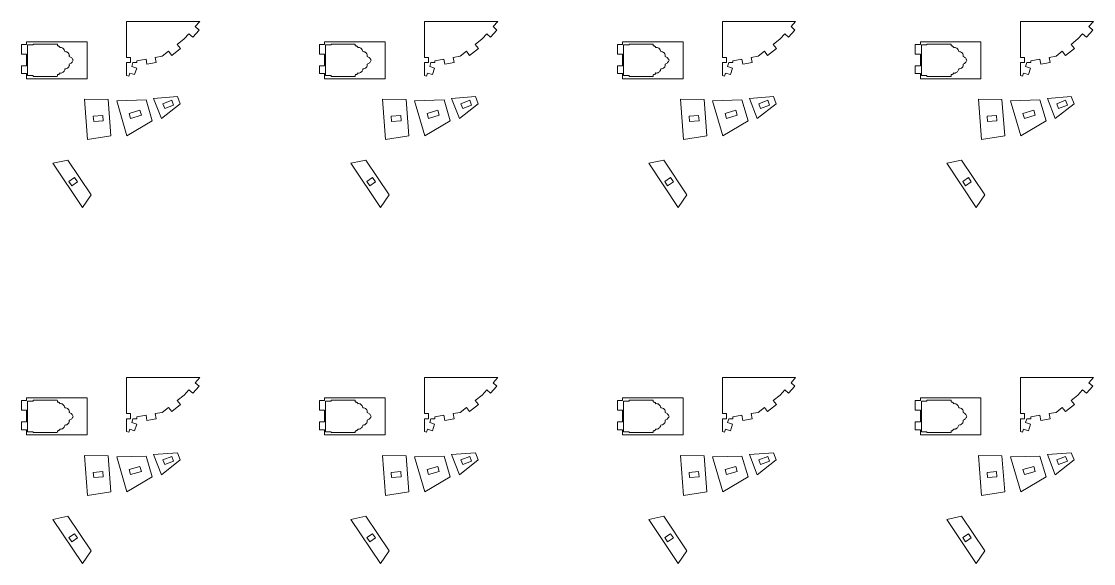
# Model space of a CAD drawing. Header units: millimetres. Extents: x -566 to 8079, y -1523 to 3979.
# Drawn here: x 3785 to 4405, y 3167 to 3480 of the extents above; entities that cross this region are included whole.
import ezdxf
from ezdxf.lldxf.tags import DXFTag

# ---------------------------------------------------------------- set-up
doc = ezdxf.new("R2010")
doc.units = ezdxf.units.MM
tags = doc.linetypes.add('CENTER', pattern=[10.16, 6.35, -1.27, 1.27, -1.27]).pattern_tags.tags
tags[10:11] = [DXFTag(74, 4), DXFTag(75, 0), DXFTag(340, '0'), DXFTag(46, 1.0), DXFTag(50, 0.0), DXFTag(44, 0.0), DXFTag(45, 0.0)]
tags[8:9] = [DXFTag(74, 4), DXFTag(75, 0), DXFTag(340, '0'), DXFTag(46, 1.0), DXFTag(50, 0.0), DXFTag(44, 0.0), DXFTag(45, 0.0)]
tags[6:7] = [DXFTag(74, 4), DXFTag(75, 0), DXFTag(340, '0'), DXFTag(46, 1.0), DXFTag(50, 0.0), DXFTag(44, 0.0), DXFTag(45, 0.0)]
tags[4:5] = [DXFTag(74, 4), DXFTag(75, 0), DXFTag(340, '0'), DXFTag(46, 1.0), DXFTag(50, 0.0), DXFTag(44, 0.0), DXFTag(45, 0.0)]

# ---------------------------------------------------------------- blocks, each defined once
blk = doc.blocks.new('DWG6')
at = {"color": 7, "linetype": 'Continuous', "lineweight": 15}
for p, q in [((1120.44, 410.52), (1120.44, 431.25)), ((1120.44, 431.25), (1162.78, 431.25)), ((1162.78, 431.25), (1160.12, 428.26)), ((1160.12, 428.26), (1162.36, 426.26)), ((1292.75, 410.52), (1292.75, 431.25)), ((1292.75, 431.25), (1335.09, 431.25)), ((1335.09, 431.25), (1332.42, 428.26)), ((1332.42, 428.26), (1334.66, 426.26)), ((1465.06, 410.52), (1465.06, 431.25)), ((1465.06, 431.25), (1507.39, 431.25)), ((1507.39, 431.25), (1504.73, 428.26)), ((1504.73, 428.26), (1506.97, 426.26)), ((1637.36, 410.52), (1637.36, 431.25)), ((1637.36, 431.25), (1679.7, 431.25)), ((1679.7, 431.25), (1677.03, 428.26)), ((1677.03, 428.26), (1679.27, 426.26)), ((1156.46, 424.15), (1153.77, 421.13)), ((1158.7, 422.16), (1156.46, 424.15)), ((1162.36, 426.26), (1158.7, 422.16)), ((1328.77, 424.15), (1326.07, 421.13)), ((1331.01, 422.16), (1328.77, 424.15)), ((1334.66, 426.26), (1331.01, 422.16)), ((1501.07, 424.15), (1498.38, 421.13)), ((1503.31, 422.16), (1501.07, 424.15)), ((1506.97, 426.26), (1503.31, 422.16)), ((1673.38, 424.15), (1670.69, 421.13)), ((1675.62, 422.16), (1673.38, 424.15)), ((1679.27, 426.26), (1675.62, 422.16)), ((1059.68, 412.37), (1059.68, 417.95)), ((1059.68, 417.95), (1062.68, 417.95)), ((1097.68, 419.58), (1062.68, 419.58)), ((1062.68, 419.58), (1062.68, 417.95)), ((1066.42, 417.7), (1063.27, 417.7)), ((1063.27, 417.7), (1063.27, 399.97)), ((1080.41, 418.17), (1066.42, 418.17)), ((1066.42, 418.17), (1066.42, 417.7)), ((1097.68, 398.17), (1097.68, 419.58)), ((1151.66, 415.67), (1146.56, 411.67)), ((1153.77, 421.13), (1149.81, 418.03)), ((1149.81, 418.03), (1151.66, 415.67)), ((1231.99, 412.37), (1231.99, 417.95)), ((1231.99, 417.95), (1234.99, 417.95)), ((1269.99, 419.58), (1234.99, 419.58)), ((1234.99, 419.58), (1234.99, 417.95)), ((1238.73, 417.7), (1235.58, 417.7)), ((1235.58, 417.7), (1235.58, 399.97)), ((1252.72, 418.17), (1238.73, 418.17)), ((1238.73, 418.17), (1238.73, 417.7)), ((1269.99, 398.17), (1269.99, 419.58)), ((1323.97, 415.67), (1318.87, 411.67)), ((1326.07, 421.13), (1322.12, 418.03)), ((1322.12, 418.03), (1323.97, 415.67)), ((1404.29, 412.37), (1404.29, 417.95)), ((1404.29, 417.95), (1407.29, 417.95)), ((1442.3, 419.58), (1407.29, 419.58)), ((1407.29, 419.58), (1407.29, 417.95)), ((1411.04, 417.7), (1407.88, 417.7)), ((1407.88, 417.7), (1407.88, 399.97)), ((1425.03, 418.17), (1411.04, 418.17)), ((1411.04, 418.17), (1411.04, 417.7)), ((1442.3, 398.17), (1442.3, 419.58)), ((1496.27, 415.67), (1491.18, 411.67)), ((1498.38, 421.13), (1494.42, 418.03)), ((1494.42, 418.03), (1496.27, 415.67)), ((1576.6, 412.37), (1576.6, 417.95)), ((1576.6, 417.95), (1579.6, 417.95)), ((1614.6, 419.58), (1579.6, 419.58)), ((1579.6, 419.58), (1579.6, 417.95)), ((1583.34, 417.7), (1580.19, 417.7)), ((1580.19, 417.7), (1580.19, 399.97)), ((1597.33, 418.17), (1583.34, 418.17)), ((1583.34, 418.17), (1583.34, 417.7)), ((1614.6, 398.17), (1614.6, 419.58)), ((1668.58, 415.67), (1663.48, 411.67)), ((1670.69, 421.13), (1666.73, 418.03)), ((1666.73, 418.03), (1668.58, 415.67)), ((1059.68, 412.37), (1062.68, 412.37)), ((1062.68, 412.37), (1062.68, 405.61)), ((1122.77, 410.52), (1120.44, 410.52)), ((1122.77, 407.52), (1122.77, 410.52)), ((1131.71, 409.46), (1126.43, 408.51)), ((1132.24, 406.51), (1131.71, 409.46)), ((1141.06, 411.17), (1137.1, 410.44)), ((1137.1, 410.44), (1137.63, 407.49)), ((1144.71, 414.03), (1141.06, 411.17)), ((1146.56, 411.67), (1144.71, 414.03)), ((1231.99, 412.37), (1234.99, 412.37)), ((1234.99, 412.37), (1234.99, 405.61)), ((1295.08, 410.52), (1292.75, 410.52)), ((1295.08, 407.52), (1295.08, 410.52)), ((1304.01, 409.46), (1298.74, 408.51)), ((1304.55, 406.51), (1304.01, 409.46)), ((1313.36, 411.17), (1309.4, 410.44)), ((1309.4, 410.44), (1309.94, 407.49)), ((1317.02, 414.03), (1313.36, 411.17)), ((1318.87, 411.67), (1317.02, 414.03)), ((1404.29, 412.37), (1407.29, 412.37)), ((1407.29, 412.37), (1407.29, 405.61)), ((1467.38, 410.52), (1465.06, 410.52)), ((1467.38, 407.52), (1467.38, 410.52)), ((1476.32, 409.46), (1471.05, 408.51)), ((1476.86, 406.51), (1476.32, 409.46)), ((1485.67, 411.17), (1481.71, 410.44)), ((1481.71, 410.44), (1482.25, 407.49)), ((1489.33, 414.03), (1485.67, 411.17)), ((1491.18, 411.67), (1489.33, 414.03)), ((1576.6, 412.37), (1579.6, 412.37)), ((1579.6, 412.37), (1579.6, 405.61)), ((1639.69, 410.52), (1637.36, 410.52)), ((1639.69, 407.52), (1639.69, 410.52)), ((1648.62, 409.46), (1643.35, 408.51)), ((1649.16, 406.51), (1648.62, 409.46)), ((1657.98, 411.17), (1654.02, 410.44)), ((1654.02, 410.44), (1654.55, 407.49)), ((1661.63, 414.03), (1657.98, 411.17)), ((1663.48, 411.67), (1661.63, 414.03)), ((1059.68, 401.1), (1059.68, 405.61)), ((1059.68, 405.61), (1062.68, 405.61)), ((1120.44, 400.09), (1120.44, 407.52)), ((1120.44, 407.52), (1122.77, 407.52)), ((1124.17, 407.52), (1123.46, 405.27)), ((1126.32, 404.37), (1123.46, 405.27)), ((1126.43, 407.52), (1124.17, 407.52)), ((1126.32, 404.37), (1125.13, 400.58)), ((1126.43, 408.51), (1126.43, 407.52)), ((1137.63, 407.49), (1132.24, 406.51)), ((1231.99, 401.1), (1231.99, 405.61)), ((1231.99, 405.61), (1234.99, 405.61)), ((1292.75, 400.09), (1292.75, 407.52)), ((1292.75, 407.52), (1295.08, 407.52)), ((1296.47, 407.52), (1295.77, 405.27)), ((1298.63, 404.37), (1295.77, 405.27)), ((1298.74, 407.52), (1296.47, 407.52)), ((1298.63, 404.37), (1297.44, 400.58)), ((1298.74, 408.51), (1298.74, 407.52)), ((1309.94, 407.49), (1304.55, 406.51)), ((1404.29, 401.1), (1404.29, 405.61)), ((1404.29, 405.61), (1407.29, 405.61)), ((1465.06, 400.09), (1465.06, 407.52)), ((1465.06, 407.52), (1467.38, 407.52)), ((1468.78, 407.52), (1468.07, 405.27)), ((1470.94, 404.37), (1468.07, 405.27)), ((1471.05, 407.52), (1468.78, 407.52)), ((1470.94, 404.37), (1469.75, 400.58)), ((1471.05, 408.51), (1471.05, 407.52)), ((1482.25, 407.49), (1476.86, 406.51)), ((1576.6, 401.1), (1576.6, 405.61)), ((1576.6, 405.61), (1579.6, 405.61)), ((1637.36, 400.09), (1637.36, 407.52)), ((1637.36, 407.52), (1639.69, 407.52)), ((1641.09, 407.52), (1640.38, 405.27)), ((1643.24, 404.37), (1640.38, 405.27)), ((1643.35, 407.52), (1641.09, 407.52)), ((1643.24, 404.37), (1642.05, 400.58)), ((1643.35, 408.51), (1643.35, 407.52)), ((1654.55, 407.49), (1649.16, 406.51)), ((1059.68, 401.1), (1062.68, 401.1)), ((1062.68, 401.1), (1062.68, 398.17)), ((1062.68, 398.17), (1097.68, 398.17)), ((1063.27, 399.97), (1066.42, 399.97)), ((1066.42, 399.97), (1066.42, 399.51)), ((1066.42, 399.51), (1080.41, 399.51)), ((1121.71, 399.69), (1120.44, 400.09)), ((1122.27, 401.47), (1121.71, 399.69)), ((1125.13, 400.58), (1122.27, 401.47)), ((1231.99, 401.1), (1234.99, 401.1)), ((1234.99, 401.1), (1234.99, 398.17)), ((1234.99, 398.17), (1269.99, 398.17)), ((1235.58, 399.97), (1238.73, 399.97)), ((1238.73, 399.97), (1238.73, 399.51)), ((1238.73, 399.51), (1252.72, 399.51)), ((1294.02, 399.69), (1292.75, 400.09)), ((1294.58, 401.47), (1294.02, 399.69)), ((1297.44, 400.58), (1294.58, 401.47)), ((1404.29, 401.1), (1407.29, 401.1)), ((1407.29, 401.1), (1407.29, 398.17)), ((1407.29, 398.17), (1442.3, 398.17)), ((1407.88, 399.97), (1411.04, 399.97)), ((1411.04, 399.97), (1411.04, 399.51)), ((1411.04, 399.51), (1425.03, 399.51)), ((1466.33, 399.69), (1465.06, 400.09)), ((1466.88, 401.47), (1466.33, 399.69)), ((1469.75, 400.58), (1466.88, 401.47)), ((1576.6, 401.1), (1579.6, 401.1)), ((1579.6, 401.1), (1579.6, 398.17)), ((1579.6, 398.17), (1614.6, 398.17)), ((1580.19, 399.97), (1583.34, 399.97)), ((1583.34, 399.97), (1583.34, 399.51)), ((1583.34, 399.51), (1597.33, 399.51)), ((1638.63, 399.69), (1637.36, 400.09)), ((1639.19, 401.47), (1638.63, 399.69)), ((1642.05, 400.58), (1639.19, 401.47)), ((1096.2, 386.28), (1109.81, 386.13)), ((1097.94, 363.07), (1096.2, 386.28)), ((1109.81, 386.13), (1111.37, 365.24)), ((1114.77, 385.46), (1131.77, 385.96)), ((1120.69, 365.17), (1114.77, 385.46)), ((1131.77, 385.96), (1135.29, 373.89)), ((1136.11, 386.83), (1149.9, 387.86)), ((1140.62, 375.1), (1136.11, 386.83)), ((1141.49, 383.76), (1146.62, 385.74)), ((1146.62, 385.74), (1147.69, 382.94)), ((1149.9, 387.86), (1151.52, 383.66)), ((1268.51, 386.28), (1282.11, 386.13)), ((1270.25, 363.07), (1268.51, 386.28)), ((1282.11, 386.13), (1283.68, 365.24)), ((1287.08, 385.46), (1304.07, 385.96)), ((1293, 365.17), (1287.08, 385.46)), ((1304.07, 385.96), (1307.6, 373.89)), ((1308.41, 386.83), (1322.21, 387.86)), ((1312.93, 375.1), (1308.41, 386.83)), ((1313.8, 383.76), (1318.92, 385.74)), ((1318.92, 385.74), (1320, 382.94)), ((1322.21, 387.86), (1323.83, 383.66)), ((1440.81, 386.28), (1454.42, 386.13)), ((1442.55, 363.07), (1440.81, 386.28)), ((1454.42, 386.13), (1455.98, 365.24)), ((1459.38, 385.46), (1476.38, 385.96)), ((1465.31, 365.17), (1459.38, 385.46)), ((1476.38, 385.96), (1479.9, 373.89)), ((1480.72, 386.83), (1494.51, 387.86)), ((1485.23, 375.1), (1480.72, 386.83)), ((1486.1, 383.76), (1491.23, 385.74)), ((1491.23, 385.74), (1492.31, 382.94)), ((1494.51, 387.86), (1496.13, 383.66)), ((1613.12, 386.28), (1626.73, 386.13)), ((1614.86, 363.07), (1613.12, 386.28)), ((1626.73, 386.13), (1628.29, 365.24)), ((1631.69, 385.46), (1648.69, 385.96)), ((1637.61, 365.17), (1631.69, 385.46)), ((1648.69, 385.96), (1652.21, 373.89)), ((1653.03, 386.83), (1666.82, 387.86)), ((1657.54, 375.1), (1653.03, 386.83)), ((1658.41, 383.76), (1663.54, 385.74)), ((1663.54, 385.74), (1664.61, 382.94)), ((1666.82, 387.86), (1668.44, 383.66)), ((1121.97, 378.1), (1128.18, 379.92)), ((1128.18, 379.92), (1129.03, 377.04)), ((1151.52, 383.66), (1140.62, 375.1)), ((1142.57, 380.96), (1141.49, 383.76)), ((1147.69, 382.94), (1142.57, 380.96)), ((1294.27, 378.1), (1300.49, 379.92)), ((1300.49, 379.92), (1301.33, 377.04)), ((1323.83, 383.66), (1312.93, 375.1)), ((1314.87, 380.96), (1313.8, 383.76)), ((1320, 382.94), (1314.87, 380.96)), ((1466.58, 378.1), (1472.8, 379.92)), ((1472.8, 379.92), (1473.64, 377.04)), ((1496.13, 383.66), (1485.23, 375.1)), ((1487.18, 380.96), (1486.1, 383.76)), ((1492.31, 382.94), (1487.18, 380.96)), ((1638.89, 378.1), (1645.1, 379.92)), ((1645.1, 379.92), (1645.94, 377.04)), ((1668.44, 383.66), (1657.54, 375.1)), ((1659.49, 380.96), (1658.41, 383.76)), ((1664.61, 382.94), (1659.49, 380.96)), ((1101.22, 376.52), (1106.69, 376.93)), ((1101.45, 373.53), (1101.22, 376.52)), ((1106.91, 373.93), (1101.45, 373.53)), ((1106.69, 376.93), (1106.91, 373.93)), ((1135.29, 373.89), (1120.69, 365.17)), ((1122.81, 375.22), (1121.97, 378.1)), ((1129.03, 377.04), (1122.81, 375.22)), ((1273.53, 376.52), (1278.99, 376.93)), ((1273.75, 373.53), (1273.53, 376.52)), ((1279.22, 373.93), (1273.75, 373.53)), ((1278.99, 376.93), (1279.22, 373.93)), ((1307.6, 373.89), (1293, 365.17)), ((1295.11, 375.22), (1294.27, 378.1)), ((1301.33, 377.04), (1295.11, 375.22)), ((1445.84, 376.52), (1451.3, 376.93)), ((1446.06, 373.53), (1445.84, 376.52)), ((1451.52, 373.93), (1446.06, 373.53)), ((1451.3, 376.93), (1451.52, 373.93)), ((1479.9, 373.89), (1465.31, 365.17)), ((1467.42, 375.22), (1466.58, 378.1)), ((1473.64, 377.04), (1467.42, 375.22)), ((1618.14, 376.52), (1623.61, 376.93)), ((1618.37, 373.53), (1618.14, 376.52)), ((1623.83, 373.93), (1618.37, 373.53)), ((1623.61, 376.93), (1623.83, 373.93)), ((1652.21, 373.89), (1637.61, 365.17)), ((1639.73, 375.22), (1638.89, 378.1)), ((1645.94, 377.04), (1639.73, 375.22)), ((1111.37, 365.24), (1097.94, 363.07)), ((1283.68, 365.24), (1270.25, 363.07)), ((1455.98, 365.24), (1442.55, 363.07)), ((1628.29, 365.24), (1614.86, 363.07)), ((1086.48, 351.17), (1077.86, 349.3)), ((1077.86, 349.3), (1094.94, 323.83)), ((1099.95, 331.09), (1086.48, 351.17)), ((1258.78, 351.17), (1250.16, 349.3)), ((1250.16, 349.3), (1267.25, 323.83)), ((1272.25, 331.09), (1258.78, 351.17)), ((1431.09, 351.17), (1422.47, 349.3)), ((1422.47, 349.3), (1439.55, 323.83)), ((1444.56, 331.09), (1431.09, 351.17)), ((1603.4, 351.17), (1594.77, 349.3)), ((1594.77, 349.3), (1611.86, 323.83)), ((1616.87, 331.09), (1603.4, 351.17)), ((1090.4, 341.09), (1087.09, 338.87)), ((1092.07, 338.6), (1090.4, 341.09)), ((1262.7, 341.09), (1259.4, 338.87)), ((1264.37, 338.6), (1262.7, 341.09)), ((1435.01, 341.09), (1431.71, 338.87)), ((1436.68, 338.6), (1435.01, 341.09)), ((1607.32, 341.09), (1604.01, 338.87)), ((1608.99, 338.6), (1607.32, 341.09)), ((1087.09, 338.87), (1088.76, 336.38)), ((1088.76, 336.38), (1092.07, 338.6)), ((1259.4, 338.87), (1261.07, 336.38)), ((1261.07, 336.38), (1264.37, 338.6)), ((1431.71, 338.87), (1433.38, 336.38)), ((1433.38, 336.38), (1436.68, 338.6)), ((1604.01, 338.87), (1605.68, 336.38)), ((1605.68, 336.38), (1608.99, 338.6)), ((1094.94, 323.83), (1099.95, 331.09)), ((1267.25, 323.83), (1272.25, 331.09)), ((1439.55, 323.83), (1444.56, 331.09)), ((1611.86, 323.83), (1616.87, 331.09)), ((1120.44, 204.78), (1120.44, 225.51)), ((1120.44, 225.51), (1162.78, 225.51)), ((1162.78, 225.51), (1160.12, 222.51)), ((1292.75, 204.78), (1292.75, 225.51)), ((1292.75, 225.51), (1335.09, 225.51)), ((1335.09, 225.51), (1332.42, 222.51)), ((1465.06, 204.78), (1465.06, 225.51)), ((1465.06, 225.51), (1507.39, 225.51)), ((1507.39, 225.51), (1504.73, 222.51)), ((1637.36, 204.78), (1637.36, 225.51)), ((1637.36, 225.51), (1679.7, 225.51)), ((1679.7, 225.51), (1677.03, 222.51)), ((1156.46, 218.41), (1153.77, 215.38)), ((1158.7, 216.42), (1156.46, 218.41)), ((1162.36, 220.52), (1158.7, 216.42)), ((1160.12, 222.51), (1162.36, 220.52)), ((1328.77, 218.41), (1326.07, 215.38)), ((1331.01, 216.42), (1328.77, 218.41)), ((1334.66, 220.52), (1331.01, 216.42)), ((1332.42, 222.51), (1334.66, 220.52)), ((1501.07, 218.41), (1498.38, 215.38)), ((1503.31, 216.42), (1501.07, 218.41)), ((1506.97, 220.52), (1503.31, 216.42)), ((1504.73, 222.51), (1506.97, 220.52)), ((1673.38, 218.41), (1670.69, 215.38)), ((1675.62, 216.42), (1673.38, 218.41)), ((1679.27, 220.52), (1675.62, 216.42)), ((1677.03, 222.51), (1679.27, 220.52)), ((1059.68, 206.63), (1059.68, 212.2)), ((1059.68, 212.2), (1062.68, 212.2)), ((1097.68, 213.83), (1062.68, 213.83)), ((1062.68, 213.83), (1062.68, 212.2)), ((1066.42, 211.96), (1063.27, 211.96)), ((1063.27, 211.96), (1063.27, 194.23)), ((1080.41, 212.43), (1066.42, 212.43)), ((1066.42, 212.43), (1066.42, 211.96)), ((1097.68, 192.42), (1097.68, 213.83)), ((1153.77, 215.38), (1149.81, 212.28)), ((1149.81, 212.28), (1151.66, 209.92)), ((1231.99, 206.63), (1231.99, 212.2)), ((1231.99, 212.2), (1234.99, 212.2)), ((1269.99, 213.83), (1234.99, 213.83)), ((1234.99, 213.83), (1234.99, 212.2)), ((1238.73, 211.96), (1235.58, 211.96)), ((1235.58, 211.96), (1235.58, 194.23)), ((1252.72, 212.43), (1238.73, 212.43)), ((1238.73, 212.43), (1238.73, 211.96)), ((1269.99, 192.42), (1269.99, 213.83)), ((1326.07, 215.38), (1322.12, 212.28)), ((1322.12, 212.28), (1323.97, 209.92)), ((1404.29, 206.63), (1404.29, 212.2)), ((1404.29, 212.2), (1407.29, 212.2)), ((1442.3, 213.83), (1407.29, 213.83)), ((1407.29, 213.83), (1407.29, 212.2)), ((1411.04, 211.96), (1407.88, 211.96)), ((1407.88, 211.96), (1407.88, 194.23)), ((1425.03, 212.43), (1411.04, 212.43)), ((1411.04, 212.43), (1411.04, 211.96)), ((1442.3, 192.42), (1442.3, 213.83)), ((1498.38, 215.38), (1494.42, 212.28)), ((1494.42, 212.28), (1496.27, 209.92)), ((1576.6, 206.63), (1576.6, 212.2)), ((1576.6, 212.2), (1579.6, 212.2)), ((1614.6, 213.83), (1579.6, 213.83)), ((1579.6, 213.83), (1579.6, 212.2)), ((1583.34, 211.96), (1580.19, 211.96)), ((1580.19, 211.96), (1580.19, 194.23)), ((1597.33, 212.43), (1583.34, 212.43)), ((1583.34, 212.43), (1583.34, 211.96)), ((1614.6, 192.42), (1614.6, 213.83)), ((1670.69, 215.38), (1666.73, 212.28)), ((1666.73, 212.28), (1668.58, 209.92)), ((1059.68, 206.63), (1062.68, 206.63)), ((1062.68, 206.63), (1062.68, 199.86)), ((1122.77, 204.78), (1120.44, 204.78)), ((1122.77, 201.78), (1122.77, 204.78)), ((1141.06, 205.42), (1137.1, 204.7)), ((1137.1, 204.7), (1137.63, 201.75)), ((1144.71, 208.29), (1141.06, 205.42)), ((1146.56, 205.93), (1144.71, 208.29)), ((1151.66, 209.92), (1146.56, 205.93)), ((1231.99, 206.63), (1234.99, 206.63)), ((1234.99, 206.63), (1234.99, 199.86)), ((1295.08, 204.78), (1292.75, 204.78)), ((1295.08, 201.78), (1295.08, 204.78)), ((1313.36, 205.42), (1309.4, 204.7)), ((1309.4, 204.7), (1309.94, 201.75)), ((1317.02, 208.29), (1313.36, 205.42)), ((1318.87, 205.93), (1317.02, 208.29)), ((1323.97, 209.92), (1318.87, 205.93)), ((1404.29, 206.63), (1407.29, 206.63)), ((1407.29, 206.63), (1407.29, 199.86)), ((1467.38, 204.78), (1465.06, 204.78)), ((1467.38, 201.78), (1467.38, 204.78)), ((1485.67, 205.42), (1481.71, 204.7)), ((1481.71, 204.7), (1482.25, 201.75)), ((1489.33, 208.29), (1485.67, 205.42)), ((1491.18, 205.93), (1489.33, 208.29)), ((1496.27, 209.92), (1491.18, 205.93)), ((1576.6, 206.63), (1579.6, 206.63)), ((1579.6, 206.63), (1579.6, 199.86)), ((1639.69, 204.78), (1637.36, 204.78)), ((1639.69, 201.78), (1639.69, 204.78)), ((1657.98, 205.42), (1654.02, 204.7)), ((1654.02, 204.7), (1654.55, 201.75)), ((1661.63, 208.29), (1657.98, 205.42)), ((1663.48, 205.93), (1661.63, 208.29)), ((1668.58, 209.92), (1663.48, 205.93)), ((1059.68, 195.35), (1059.68, 199.86)), ((1059.68, 199.86), (1062.68, 199.86)), ((1120.44, 194.35), (1120.44, 201.78)), ((1120.44, 201.78), (1122.77, 201.78)), ((1124.17, 201.78), (1123.46, 199.52)), ((1126.32, 198.63), (1123.46, 199.52)), ((1126.43, 201.78), (1124.17, 201.78)), ((1126.32, 198.63), (1125.13, 194.83)), ((1131.71, 203.72), (1126.43, 202.76)), ((1126.43, 202.76), (1126.43, 201.78)), ((1132.24, 200.77), (1131.71, 203.72)), ((1137.63, 201.75), (1132.24, 200.77)), ((1231.99, 195.35), (1231.99, 199.86)), ((1231.99, 199.86), (1234.99, 199.86)), ((1292.75, 194.35), (1292.75, 201.78)), ((1292.75, 201.78), (1295.08, 201.78)), ((1296.47, 201.78), (1295.77, 199.52)), ((1298.63, 198.63), (1295.77, 199.52)), ((1298.74, 201.78), (1296.47, 201.78)), ((1298.63, 198.63), (1297.44, 194.83)), ((1304.01, 203.72), (1298.74, 202.76)), ((1298.74, 202.76), (1298.74, 201.78)), ((1304.55, 200.77), (1304.01, 203.72)), ((1309.94, 201.75), (1304.55, 200.77)), ((1404.29, 195.35), (1404.29, 199.86)), ((1404.29, 199.86), (1407.29, 199.86)), ((1465.06, 194.35), (1465.06, 201.78)), ((1465.06, 201.78), (1467.38, 201.78)), ((1468.78, 201.78), (1468.07, 199.52)), ((1470.94, 198.63), (1468.07, 199.52)), ((1471.05, 201.78), (1468.78, 201.78)), ((1470.94, 198.63), (1469.75, 194.83)), ((1476.32, 203.72), (1471.05, 202.76)), ((1471.05, 202.76), (1471.05, 201.78)), ((1476.86, 200.77), (1476.32, 203.72)), ((1482.25, 201.75), (1476.86, 200.77)), ((1576.6, 195.35), (1576.6, 199.86)), ((1576.6, 199.86), (1579.6, 199.86)), ((1637.36, 194.35), (1637.36, 201.78)), ((1637.36, 201.78), (1639.69, 201.78)), ((1641.09, 201.78), (1640.38, 199.52)), ((1643.24, 198.63), (1640.38, 199.52)), ((1643.35, 201.78), (1641.09, 201.78)), ((1643.24, 198.63), (1642.05, 194.83)), ((1648.62, 203.72), (1643.35, 202.76)), ((1643.35, 202.76), (1643.35, 201.78)), ((1649.16, 200.77), (1648.62, 203.72)), ((1654.55, 201.75), (1649.16, 200.77)), ((1059.68, 195.35), (1062.68, 195.35)), ((1062.68, 195.35), (1062.68, 192.42)), ((1062.68, 192.42), (1097.68, 192.42)), ((1063.27, 194.23), (1066.42, 194.23)), ((1066.42, 194.23), (1066.42, 193.76)), ((1066.42, 193.76), (1080.41, 193.76)), ((1121.71, 193.95), (1120.44, 194.35)), ((1122.27, 195.73), (1121.71, 193.95)), ((1125.13, 194.83), (1122.27, 195.73)), ((1231.99, 195.35), (1234.99, 195.35)), ((1234.99, 195.35), (1234.99, 192.42)), ((1234.99, 192.42), (1269.99, 192.42)), ((1235.58, 194.23), (1238.73, 194.23)), ((1238.73, 194.23), (1238.73, 193.76)), ((1238.73, 193.76), (1252.72, 193.76)), ((1294.02, 193.95), (1292.75, 194.35)), ((1294.58, 195.73), (1294.02, 193.95)), ((1297.44, 194.83), (1294.58, 195.73)), ((1404.29, 195.35), (1407.29, 195.35)), ((1407.29, 195.35), (1407.29, 192.42)), ((1407.29, 192.42), (1442.3, 192.42)), ((1407.88, 194.23), (1411.04, 194.23)), ((1411.04, 194.23), (1411.04, 193.76)), ((1411.04, 193.76), (1425.03, 193.76)), ((1466.33, 193.95), (1465.06, 194.35)), ((1466.88, 195.73), (1466.33, 193.95)), ((1469.75, 194.83), (1466.88, 195.73)), ((1576.6, 195.35), (1579.6, 195.35)), ((1579.6, 195.35), (1579.6, 192.42)), ((1579.6, 192.42), (1614.6, 192.42)), ((1580.19, 194.23), (1583.34, 194.23)), ((1583.34, 194.23), (1583.34, 193.76)), ((1583.34, 193.76), (1597.33, 193.76)), ((1638.63, 193.95), (1637.36, 194.35)), ((1639.19, 195.73), (1638.63, 193.95)), ((1642.05, 194.83), (1639.19, 195.73)), ((1096.2, 180.53), (1109.81, 180.38)), ((1097.94, 157.32), (1096.2, 180.53)), ((1109.81, 180.38), (1111.37, 159.49)), ((1114.77, 179.71), (1131.77, 180.21)), ((1131.77, 180.21), (1135.29, 168.15)), ((1136.11, 181.08), (1149.9, 182.11)), ((1140.62, 169.35), (1136.11, 181.08)), ((1141.49, 178.02), (1146.62, 179.99)), ((1146.62, 179.99), (1147.69, 177.19)), ((1149.9, 182.11), (1151.52, 177.91)), ((1268.51, 180.53), (1282.11, 180.38)), ((1270.25, 157.32), (1268.51, 180.53)), ((1282.11, 180.38), (1283.68, 159.49)), ((1287.08, 179.71), (1304.07, 180.21)), ((1304.07, 180.21), (1307.6, 168.15)), ((1308.41, 181.08), (1322.21, 182.11)), ((1312.93, 169.35), (1308.41, 181.08)), ((1313.8, 178.02), (1318.92, 179.99)), ((1318.92, 179.99), (1320, 177.19)), ((1322.21, 182.11), (1323.83, 177.91)), ((1440.81, 180.53), (1454.42, 180.38)), ((1442.55, 157.32), (1440.81, 180.53)), ((1454.42, 180.38), (1455.98, 159.49)), ((1459.38, 179.71), (1476.38, 180.21)), ((1476.38, 180.21), (1479.9, 168.15)), ((1480.72, 181.08), (1494.51, 182.11)), ((1485.23, 169.35), (1480.72, 181.08)), ((1486.1, 178.02), (1491.23, 179.99)), ((1491.23, 179.99), (1492.31, 177.19)), ((1494.51, 182.11), (1496.13, 177.91)), ((1613.12, 180.53), (1626.73, 180.38)), ((1614.86, 157.32), (1613.12, 180.53)), ((1626.73, 180.38), (1628.29, 159.49)), ((1631.69, 179.71), (1648.69, 180.21)), ((1648.69, 180.21), (1652.21, 168.15)), ((1653.03, 181.08), (1666.82, 182.11)), ((1657.54, 169.35), (1653.03, 181.08)), ((1658.41, 178.02), (1663.54, 179.99)), ((1663.54, 179.99), (1664.61, 177.19)), ((1666.82, 182.11), (1668.44, 177.91)), ((1120.69, 159.42), (1114.77, 179.71)), ((1121.97, 172.36), (1128.18, 174.17)), ((1128.18, 174.17), (1129.03, 171.29)), ((1151.52, 177.91), (1140.62, 169.35)), ((1142.57, 175.22), (1141.49, 178.02)), ((1147.69, 177.19), (1142.57, 175.22)), ((1293, 159.42), (1287.08, 179.71)), ((1294.27, 172.36), (1300.49, 174.17)), ((1300.49, 174.17), (1301.33, 171.29)), ((1323.83, 177.91), (1312.93, 169.35)), ((1314.87, 175.22), (1313.8, 178.02)), ((1320, 177.19), (1314.87, 175.22)), ((1465.31, 159.42), (1459.38, 179.71)), ((1466.58, 172.36), (1472.8, 174.17)), ((1472.8, 174.17), (1473.64, 171.29)), ((1496.13, 177.91), (1485.23, 169.35)), ((1487.18, 175.22), (1486.1, 178.02)), ((1492.31, 177.19), (1487.18, 175.22)), ((1637.61, 159.42), (1631.69, 179.71)), ((1638.89, 172.36), (1645.1, 174.17)), ((1645.1, 174.17), (1645.94, 171.29)), ((1668.44, 177.91), (1657.54, 169.35)), ((1659.49, 175.22), (1658.41, 178.02)), ((1664.61, 177.19), (1659.49, 175.22)), ((1101.22, 170.77), (1106.69, 171.18)), ((1101.45, 167.78), (1101.22, 170.77)), ((1106.91, 168.19), (1101.45, 167.78)), ((1106.69, 171.18), (1106.91, 168.19)), ((1135.29, 168.15), (1120.69, 159.42)), ((1122.81, 169.48), (1121.97, 172.36)), ((1129.03, 171.29), (1122.81, 169.48)), ((1273.53, 170.77), (1278.99, 171.18)), ((1273.75, 167.78), (1273.53, 170.77)), ((1279.22, 168.19), (1273.75, 167.78)), ((1278.99, 171.18), (1279.22, 168.19)), ((1307.6, 168.15), (1293, 159.42)), ((1295.11, 169.48), (1294.27, 172.36)), ((1301.33, 171.29), (1295.11, 169.48)), ((1445.84, 170.77), (1451.3, 171.18)), ((1446.06, 167.78), (1445.84, 170.77)), ((1451.52, 168.19), (1446.06, 167.78)), ((1451.3, 171.18), (1451.52, 168.19)), ((1479.9, 168.15), (1465.31, 159.42)), ((1467.42, 169.48), (1466.58, 172.36)), ((1473.64, 171.29), (1467.42, 169.48)), ((1618.14, 170.77), (1623.61, 171.18)), ((1618.37, 167.78), (1618.14, 170.77)), ((1623.83, 168.19), (1618.37, 167.78)), ((1623.61, 171.18), (1623.83, 168.19)), ((1652.21, 168.15), (1637.61, 159.42)), ((1639.73, 169.48), (1638.89, 172.36)), ((1645.94, 171.29), (1639.73, 169.48)), ((1111.37, 159.49), (1097.94, 157.32)), ((1283.68, 159.49), (1270.25, 157.32)), ((1455.98, 159.49), (1442.55, 157.32)), ((1628.29, 159.49), (1614.86, 157.32)), ((1086.48, 145.43), (1077.86, 143.55)), ((1077.86, 143.55), (1094.94, 118.08)), ((1099.95, 125.35), (1086.48, 145.43)), ((1258.78, 145.43), (1250.16, 143.55)), ((1250.16, 143.55), (1267.25, 118.08)), ((1272.25, 125.35), (1258.78, 145.43)), ((1431.09, 145.43), (1422.47, 143.55)), ((1422.47, 143.55), (1439.55, 118.08)), ((1444.56, 125.35), (1431.09, 145.43)), ((1603.4, 145.43), (1594.77, 143.55)), ((1594.77, 143.55), (1611.86, 118.08)), ((1616.87, 125.35), (1603.4, 145.43)), ((1090.4, 135.34), (1087.09, 133.13)), ((1087.09, 133.13), (1088.76, 130.64)), ((1088.76, 130.64), (1092.07, 132.85)), ((1092.07, 132.85), (1090.4, 135.34)), ((1262.7, 135.34), (1259.4, 133.13)), ((1259.4, 133.13), (1261.07, 130.64)), ((1261.07, 130.64), (1264.37, 132.85)), ((1264.37, 132.85), (1262.7, 135.34)), ((1435.01, 135.34), (1431.71, 133.13)), ((1431.71, 133.13), (1433.38, 130.64)), ((1433.38, 130.64), (1436.68, 132.85)), ((1436.68, 132.85), (1435.01, 135.34)), ((1607.32, 135.34), (1604.01, 133.13)), ((1604.01, 133.13), (1605.68, 130.64)), ((1605.68, 130.64), (1608.99, 132.85)), ((1608.99, 132.85), (1607.32, 135.34)), ((1094.94, 118.08), (1099.95, 125.35)), ((1267.25, 118.08), (1272.25, 125.35)), ((1439.55, 118.08), (1444.56, 125.35)), ((1611.86, 118.08), (1616.87, 125.35))]:
    blk.add_line(p, q, dxfattribs=at)
for points, knots in [([(1081.86, 416.17), (1081.85, 416.25), (1081.83, 416.42), (1081.63, 416.71), (1081.33, 416.94), (1081.01, 417.09), (1080.79, 417.15), (1080.65, 417.15), (1080.57, 417.14), (1080.54, 417.15), (1080.51, 417.17), (1080.5, 417.2), (1080.46, 417.33), (1080.45, 417.66), (1080.43, 417.98), (1080.41, 418.17)], [0, 0, 0, 0, 0.086859, 0.177228, 0.365247, 0.47622, 0.554971, 0.604964, 0.621908, 0.635005, 0.643307, 0.65324, 0.666331, 0.791488, 1, 1, 1, 1]), ([(1084.82, 413.83), (1084.72, 414.21), (1084.52, 414.98), (1083.73, 415.79), (1082.8, 416.27), (1082.18, 416.2), (1081.86, 416.17)], [0, 0, 0, 0, 0.278065, 0.560909, 0.77859, 1, 1, 1, 1]), ([(1254.17, 416.17), (1254.16, 416.25), (1254.14, 416.42), (1253.93, 416.71), (1253.64, 416.94), (1253.31, 417.09), (1253.09, 417.15), (1252.95, 417.15), (1252.88, 417.14), (1252.84, 417.15), (1252.82, 417.17), (1252.8, 417.2), (1252.76, 417.33), (1252.76, 417.66), (1252.74, 417.98), (1252.72, 418.17)], [0, 0, 0, 0, 0.086859, 0.177228, 0.365247, 0.47622, 0.554971, 0.604964, 0.621908, 0.635005, 0.643307, 0.65324, 0.666331, 0.791488, 1, 1, 1, 1]), ([(1257.13, 413.83), (1257.03, 414.21), (1256.82, 414.98), (1256.04, 415.79), (1255.11, 416.27), (1254.48, 416.2), (1254.17, 416.17)], [0, 0, 0, 0, 0.278065, 0.560909, 0.77859, 1, 1, 1, 1]), ([(1426.48, 416.17), (1426.46, 416.25), (1426.44, 416.42), (1426.24, 416.71), (1425.94, 416.94), (1425.62, 417.09), (1425.4, 417.15), (1425.26, 417.15), (1425.18, 417.14), (1425.15, 417.15), (1425.12, 417.17), (1425.11, 417.2), (1425.07, 417.33), (1425.07, 417.66), (1425.04, 417.98), (1425.03, 418.17)], [0, 0, 0, 0, 0.086859, 0.177228, 0.365247, 0.47622, 0.554971, 0.604964, 0.621908, 0.635005, 0.643307, 0.65324, 0.666331, 0.791488, 1, 1, 1, 1]), ([(1429.43, 413.83), (1429.33, 414.21), (1429.13, 414.98), (1428.35, 415.79), (1427.41, 416.27), (1426.79, 416.2), (1426.48, 416.17)], [0, 0, 0, 0, 0.278065, 0.560909, 0.77859, 1, 1, 1, 1]), ([(1598.78, 416.17), (1598.77, 416.25), (1598.75, 416.42), (1598.54, 416.71), (1598.25, 416.94), (1597.93, 417.09), (1597.71, 417.15), (1597.57, 417.15), (1597.49, 417.14), (1597.45, 417.15), (1597.43, 417.17), (1597.42, 417.2), (1597.38, 417.33), (1597.37, 417.66), (1597.35, 417.98), (1597.33, 418.17)], [0, 0, 0, 0, 0.086859, 0.177228, 0.365247, 0.47622, 0.554971, 0.604964, 0.621908, 0.635005, 0.643307, 0.65324, 0.666331, 0.791488, 1, 1, 1, 1]), ([(1601.74, 413.83), (1601.64, 414.21), (1601.43, 414.98), (1600.65, 415.79), (1599.72, 416.27), (1599.1, 416.2), (1598.78, 416.17)], [0, 0, 0, 0, 0.278065, 0.560909, 0.77859, 1, 1, 1, 1]), ([(1087.31, 411.05), (1087.35, 411.23), (1087.42, 411.59), (1087.3, 412.31), (1086.82, 413.09), (1085.91, 413.75), (1085.18, 413.8), (1084.82, 413.83)], [0, 0, 0, 0, 0.128485, 0.252149, 0.499759, 0.752072, 1, 1, 1, 1]), ([(1089.56, 408.84), (1089.32, 409.32), (1088.83, 410.32), (1087.82, 410.8), (1087.31, 411.05)], [0, 0, 0, 0, 0.484021, 1, 1, 1, 1]), ([(1259.61, 411.05), (1259.65, 411.23), (1259.73, 411.59), (1259.6, 412.31), (1259.12, 413.09), (1258.22, 413.75), (1257.49, 413.8), (1257.13, 413.83)], [0, 0, 0, 0, 0.128485, 0.252149, 0.499759, 0.752072, 1, 1, 1, 1]), ([(1261.86, 408.84), (1261.62, 409.32), (1261.13, 410.32), (1260.13, 410.8), (1259.61, 411.05)], [0, 0, 0, 0, 0.484021, 1, 1, 1, 1]), ([(1431.92, 411.05), (1431.96, 411.23), (1432.03, 411.59), (1431.91, 412.31), (1431.43, 413.09), (1430.52, 413.75), (1429.79, 413.8), (1429.43, 413.83)], [0, 0, 0, 0, 0.128485, 0.252149, 0.499759, 0.752072, 1, 1, 1, 1]), ([(1434.17, 408.84), (1433.93, 409.32), (1433.44, 410.32), (1432.44, 410.8), (1431.92, 411.05)], [0, 0, 0, 0, 0.484021, 1, 1, 1, 1]), ([(1604.23, 411.05), (1604.26, 411.23), (1604.34, 411.59), (1604.22, 412.31), (1603.73, 413.09), (1602.83, 413.75), (1602.1, 413.8), (1601.74, 413.83)], [0, 0, 0, 0, 0.128485, 0.252149, 0.499759, 0.752072, 1, 1, 1, 1]), ([(1606.48, 408.84), (1606.24, 409.32), (1605.75, 410.32), (1604.74, 410.8), (1604.23, 411.05)], [0, 0, 0, 0, 0.484021, 1, 1, 1, 1]), ([(1081.86, 401.51), (1082.13, 401.48), (1082.65, 401.41), (1083.41, 401.7), (1084.07, 402.22), (1084.61, 402.94), (1084.75, 403.55), (1084.82, 403.85)], [0, 0, 0, 0, 0.18862, 0.372491, 0.55974, 0.782456, 1, 1, 1, 1]), ([(1084.82, 403.85), (1085.18, 403.88), (1085.91, 403.93), (1086.82, 404.59), (1087.3, 405.37), (1087.42, 406.09), (1087.35, 406.45), (1087.31, 406.63)], [0, 0, 0, 0, 0.247928, 0.500241, 0.747851, 0.871515, 1, 1, 1, 1]), ([(1087.31, 406.63), (1087.82, 406.88), (1088.83, 407.36), (1089.32, 408.36), (1089.56, 408.84)], [0, 0, 0, 0, 0.51597, 1, 1, 1, 1]), ([(1254.17, 401.51), (1254.43, 401.48), (1254.96, 401.41), (1255.72, 401.7), (1256.38, 402.22), (1256.92, 402.94), (1257.06, 403.55), (1257.13, 403.85)], [0, 0, 0, 0, 0.18862, 0.372491, 0.55974, 0.782456, 1, 1, 1, 1]), ([(1257.13, 403.85), (1257.49, 403.88), (1258.22, 403.93), (1259.12, 404.59), (1259.6, 405.37), (1259.73, 406.09), (1259.65, 406.45), (1259.61, 406.63)], [0, 0, 0, 0, 0.247928, 0.500241, 0.747851, 0.871515, 1, 1, 1, 1]), ([(1259.61, 406.63), (1260.13, 406.88), (1261.13, 407.36), (1261.62, 408.36), (1261.86, 408.84)], [0, 0, 0, 0, 0.51597, 1, 1, 1, 1]), ([(1426.48, 401.51), (1426.74, 401.48), (1427.27, 401.41), (1428.02, 401.7), (1428.68, 402.22), (1429.22, 402.94), (1429.36, 403.55), (1429.43, 403.85)], [0, 0, 0, 0, 0.18862, 0.372491, 0.55974, 0.782456, 1, 1, 1, 1]), ([(1429.43, 403.85), (1429.79, 403.88), (1430.52, 403.93), (1431.43, 404.59), (1431.91, 405.37), (1432.03, 406.09), (1431.96, 406.45), (1431.92, 406.63)], [0, 0, 0, 0, 0.247928, 0.500241, 0.747851, 0.871515, 1, 1, 1, 1]), ([(1431.92, 406.63), (1432.44, 406.88), (1433.44, 407.36), (1433.93, 408.36), (1434.17, 408.84)], [0, 0, 0, 0, 0.51597, 1, 1, 1, 1]), ([(1598.78, 401.51), (1599.05, 401.48), (1599.57, 401.41), (1600.33, 401.7), (1600.99, 402.22), (1601.53, 402.94), (1601.67, 403.55), (1601.74, 403.85)], [0, 0, 0, 0, 0.18862, 0.372491, 0.55974, 0.782456, 1, 1, 1, 1]), ([(1601.74, 403.85), (1602.1, 403.88), (1602.83, 403.93), (1603.73, 404.59), (1604.22, 405.37), (1604.34, 406.09), (1604.26, 406.45), (1604.23, 406.63)], [0, 0, 0, 0, 0.247928, 0.500241, 0.747851, 0.871515, 1, 1, 1, 1]), ([(1604.23, 406.63), (1604.74, 406.88), (1605.75, 407.36), (1606.24, 408.36), (1606.48, 408.84)], [0, 0, 0, 0, 0.51597, 1, 1, 1, 1]), ([(1080.41, 399.51), (1080.43, 399.74), (1080.45, 400.05), (1080.47, 400.38), (1080.5, 400.48), (1080.51, 400.51), (1080.54, 400.53), (1080.57, 400.53), (1080.65, 400.53), (1080.79, 400.53), (1081.01, 400.59), (1081.33, 400.74), (1081.63, 400.97), (1081.83, 401.26), (1081.85, 401.43), (1081.86, 401.51)], [0, 0, 0, 0, 0.246657, 0.333707, 0.346812, 0.356732, 0.365033, 0.37813, 0.395073, 0.445064, 0.52381, 0.634782, 0.822794, 0.913159, 1, 1, 1, 1]), ([(1252.72, 399.51), (1252.74, 399.74), (1252.76, 400.05), (1252.77, 400.38), (1252.8, 400.48), (1252.82, 400.51), (1252.84, 400.53), (1252.88, 400.53), (1252.95, 400.53), (1253.09, 400.53), (1253.31, 400.59), (1253.64, 400.74), (1253.93, 400.97), (1254.14, 401.26), (1254.16, 401.43), (1254.17, 401.51)], [0, 0, 0, 0, 0.246657, 0.333707, 0.346812, 0.356732, 0.365033, 0.37813, 0.395073, 0.445064, 0.52381, 0.634782, 0.822794, 0.913159, 1, 1, 1, 1]), ([(1425.03, 399.51), (1425.04, 399.74), (1425.07, 400.05), (1425.08, 400.38), (1425.11, 400.48), (1425.12, 400.51), (1425.15, 400.53), (1425.18, 400.53), (1425.26, 400.53), (1425.4, 400.53), (1425.62, 400.59), (1425.94, 400.74), (1426.24, 400.97), (1426.44, 401.26), (1426.46, 401.43), (1426.48, 401.51)], [0, 0, 0, 0, 0.246657, 0.333707, 0.346812, 0.356732, 0.365033, 0.37813, 0.395073, 0.445064, 0.52381, 0.634782, 0.822794, 0.913159, 1, 1, 1, 1]), ([(1597.33, 399.51), (1597.35, 399.74), (1597.37, 400.05), (1597.39, 400.38), (1597.42, 400.48), (1597.43, 400.51), (1597.45, 400.53), (1597.49, 400.53), (1597.57, 400.53), (1597.71, 400.53), (1597.93, 400.59), (1598.25, 400.74), (1598.54, 400.97), (1598.75, 401.26), (1598.77, 401.43), (1598.78, 401.51)], [0, 0, 0, 0, 0.246657, 0.333707, 0.346812, 0.356732, 0.365033, 0.37813, 0.395073, 0.445064, 0.52381, 0.634782, 0.822794, 0.913159, 1, 1, 1, 1]), ([(1081.86, 210.42), (1081.85, 210.51), (1081.83, 210.67), (1081.63, 210.96), (1081.33, 211.19), (1081.01, 211.35), (1080.79, 211.41), (1080.65, 211.4), (1080.57, 211.4), (1080.54, 211.41), (1080.51, 211.43), (1080.5, 211.45), (1080.46, 211.59), (1080.45, 211.92), (1080.43, 212.23), (1080.41, 212.43)], [0, 0, 0, 0, 0.086859, 0.177228, 0.365247, 0.47622, 0.554971, 0.604964, 0.621908, 0.635005, 0.643307, 0.65324, 0.666331, 0.791488, 1, 1, 1, 1]), ([(1254.17, 210.42), (1254.16, 210.51), (1254.14, 210.67), (1253.93, 210.96), (1253.64, 211.19), (1253.31, 211.35), (1253.09, 211.41), (1252.95, 211.4), (1252.88, 211.4), (1252.84, 211.41), (1252.82, 211.43), (1252.8, 211.45), (1252.76, 211.59), (1252.76, 211.92), (1252.74, 212.23), (1252.72, 212.43)], [0, 0, 0, 0, 0.086859, 0.177228, 0.365247, 0.47622, 0.554971, 0.604964, 0.621908, 0.635005, 0.643307, 0.65324, 0.666331, 0.791488, 1, 1, 1, 1]), ([(1426.48, 210.42), (1426.46, 210.51), (1426.44, 210.67), (1426.24, 210.96), (1425.94, 211.19), (1425.62, 211.35), (1425.4, 211.41), (1425.26, 211.4), (1425.18, 211.4), (1425.15, 211.41), (1425.12, 211.43), (1425.11, 211.45), (1425.07, 211.59), (1425.07, 211.92), (1425.04, 212.23), (1425.03, 212.43)], [0, 0, 0, 0, 0.086859, 0.177228, 0.365247, 0.47622, 0.554971, 0.604964, 0.621908, 0.635005, 0.643307, 0.65324, 0.666331, 0.791488, 1, 1, 1, 1]), ([(1598.78, 210.42), (1598.77, 210.51), (1598.75, 210.67), (1598.54, 210.96), (1598.25, 211.19), (1597.93, 211.35), (1597.71, 211.41), (1597.57, 211.4), (1597.49, 211.4), (1597.45, 211.41), (1597.43, 211.43), (1597.42, 211.45), (1597.38, 211.59), (1597.37, 211.92), (1597.35, 212.23), (1597.33, 212.43)], [0, 0, 0, 0, 0.086859, 0.177228, 0.365247, 0.47622, 0.554971, 0.604964, 0.621908, 0.635005, 0.643307, 0.65324, 0.666331, 0.791488, 1, 1, 1, 1]), ([(1084.82, 208.09), (1084.72, 208.47), (1084.52, 209.24), (1083.73, 210.05), (1082.8, 210.52), (1082.18, 210.46), (1081.86, 210.42)], [0, 0, 0, 0, 0.278065, 0.560909, 0.77859, 1, 1, 1, 1]), ([(1087.31, 205.3), (1087.35, 205.49), (1087.42, 205.84), (1087.3, 206.56), (1086.82, 207.34), (1085.91, 208.01), (1085.18, 208.06), (1084.82, 208.09)], [0, 0, 0, 0, 0.128485, 0.252149, 0.499759, 0.752072, 1, 1, 1, 1]), ([(1089.56, 203.09), (1089.32, 203.58), (1088.83, 204.57), (1087.82, 205.05), (1087.31, 205.3)], [0, 0, 0, 0, 0.484021, 1, 1, 1, 1]), ([(1257.13, 208.09), (1257.03, 208.47), (1256.82, 209.24), (1256.04, 210.05), (1255.11, 210.52), (1254.48, 210.46), (1254.17, 210.42)], [0, 0, 0, 0, 0.278065, 0.560909, 0.77859, 1, 1, 1, 1]), ([(1259.61, 205.3), (1259.65, 205.49), (1259.73, 205.84), (1259.6, 206.56), (1259.12, 207.34), (1258.22, 208.01), (1257.49, 208.06), (1257.13, 208.09)], [0, 0, 0, 0, 0.128485, 0.252149, 0.499759, 0.752072, 1, 1, 1, 1]), ([(1261.86, 203.09), (1261.62, 203.58), (1261.13, 204.57), (1260.13, 205.05), (1259.61, 205.3)], [0, 0, 0, 0, 0.484021, 1, 1, 1, 1]), ([(1429.43, 208.09), (1429.33, 208.47), (1429.13, 209.24), (1428.35, 210.05), (1427.41, 210.52), (1426.79, 210.46), (1426.48, 210.42)], [0, 0, 0, 0, 0.278065, 0.560909, 0.77859, 1, 1, 1, 1]), ([(1431.92, 205.3), (1431.96, 205.49), (1432.03, 205.84), (1431.91, 206.56), (1431.43, 207.34), (1430.52, 208.01), (1429.79, 208.06), (1429.43, 208.09)], [0, 0, 0, 0, 0.128485, 0.252149, 0.499759, 0.752072, 1, 1, 1, 1]), ([(1434.17, 203.09), (1433.93, 203.58), (1433.44, 204.57), (1432.44, 205.05), (1431.92, 205.3)], [0, 0, 0, 0, 0.484021, 1, 1, 1, 1]), ([(1601.74, 208.09), (1601.64, 208.47), (1601.43, 209.24), (1600.65, 210.05), (1599.72, 210.52), (1599.1, 210.46), (1598.78, 210.42)], [0, 0, 0, 0, 0.278065, 0.560909, 0.77859, 1, 1, 1, 1]), ([(1604.23, 205.3), (1604.26, 205.49), (1604.34, 205.84), (1604.22, 206.56), (1603.73, 207.34), (1602.83, 208.01), (1602.1, 208.06), (1601.74, 208.09)], [0, 0, 0, 0, 0.128485, 0.252149, 0.499759, 0.752072, 1, 1, 1, 1]), ([(1606.48, 203.09), (1606.24, 203.58), (1605.75, 204.57), (1604.74, 205.05), (1604.23, 205.3)], [0, 0, 0, 0, 0.484021, 1, 1, 1, 1]), ([(1084.82, 198.1), (1085.18, 198.13), (1085.91, 198.18), (1086.82, 198.85), (1087.3, 199.63), (1087.42, 200.35), (1087.35, 200.7), (1087.31, 200.89)], [0, 0, 0, 0, 0.247928, 0.500241, 0.747851, 0.871515, 1, 1, 1, 1]), ([(1087.31, 200.89), (1087.82, 201.13), (1088.83, 201.62), (1089.32, 202.61), (1089.56, 203.09)], [0, 0, 0, 0, 0.51597, 1, 1, 1, 1]), ([(1257.13, 198.1), (1257.49, 198.13), (1258.22, 198.18), (1259.12, 198.85), (1259.6, 199.63), (1259.73, 200.35), (1259.65, 200.7), (1259.61, 200.89)], [0, 0, 0, 0, 0.247928, 0.500241, 0.747851, 0.871515, 1, 1, 1, 1]), ([(1259.61, 200.89), (1260.13, 201.13), (1261.13, 201.62), (1261.62, 202.61), (1261.86, 203.09)], [0, 0, 0, 0, 0.51597, 1, 1, 1, 1]), ([(1429.43, 198.1), (1429.79, 198.13), (1430.52, 198.18), (1431.43, 198.85), (1431.91, 199.63), (1432.03, 200.35), (1431.96, 200.7), (1431.92, 200.89)], [0, 0, 0, 0, 0.247928, 0.500241, 0.747851, 0.871515, 1, 1, 1, 1]), ([(1431.92, 200.89), (1432.44, 201.13), (1433.44, 201.62), (1433.93, 202.61), (1434.17, 203.09)], [0, 0, 0, 0, 0.51597, 1, 1, 1, 1]), ([(1601.74, 198.1), (1602.1, 198.13), (1602.83, 198.18), (1603.73, 198.85), (1604.22, 199.63), (1604.34, 200.35), (1604.26, 200.7), (1604.23, 200.89)], [0, 0, 0, 0, 0.247928, 0.500241, 0.747851, 0.871515, 1, 1, 1, 1]), ([(1604.23, 200.89), (1604.74, 201.13), (1605.75, 201.62), (1606.24, 202.61), (1606.48, 203.09)], [0, 0, 0, 0, 0.51597, 1, 1, 1, 1]), ([(1080.41, 193.76), (1080.43, 193.99), (1080.45, 194.31), (1080.47, 194.64), (1080.5, 194.74), (1080.51, 194.76), (1080.54, 194.78), (1080.57, 194.79), (1080.65, 194.79), (1080.79, 194.78), (1081.01, 194.84), (1081.33, 195), (1081.63, 195.23), (1081.83, 195.52), (1081.85, 195.68), (1081.86, 195.77)], [0, 0, 0, 0, 0.246657, 0.333707, 0.346812, 0.356732, 0.365033, 0.37813, 0.395073, 0.445064, 0.52381, 0.634782, 0.822794, 0.913159, 1, 1, 1, 1]), ([(1081.86, 195.77), (1082.13, 195.73), (1082.65, 195.67), (1083.41, 195.96), (1084.07, 196.47), (1084.61, 197.2), (1084.75, 197.8), (1084.82, 198.1)], [0, 0, 0, 0, 0.18862, 0.372491, 0.55974, 0.782456, 1, 1, 1, 1]), ([(1252.72, 193.76), (1252.74, 193.99), (1252.76, 194.31), (1252.77, 194.64), (1252.8, 194.74), (1252.82, 194.76), (1252.84, 194.78), (1252.88, 194.79), (1252.95, 194.79), (1253.09, 194.78), (1253.31, 194.84), (1253.64, 195), (1253.93, 195.23), (1254.14, 195.52), (1254.16, 195.68), (1254.17, 195.77)], [0, 0, 0, 0, 0.246657, 0.333707, 0.346812, 0.356732, 0.365033, 0.37813, 0.395073, 0.445064, 0.52381, 0.634782, 0.822794, 0.913159, 1, 1, 1, 1]), ([(1254.17, 195.77), (1254.43, 195.73), (1254.96, 195.67), (1255.72, 195.96), (1256.38, 196.47), (1256.92, 197.2), (1257.06, 197.8), (1257.13, 198.1)], [0, 0, 0, 0, 0.18862, 0.372491, 0.55974, 0.782456, 1, 1, 1, 1]), ([(1425.03, 193.76), (1425.04, 193.99), (1425.07, 194.31), (1425.08, 194.64), (1425.11, 194.74), (1425.12, 194.76), (1425.15, 194.78), (1425.18, 194.79), (1425.26, 194.79), (1425.4, 194.78), (1425.62, 194.84), (1425.94, 195), (1426.24, 195.23), (1426.44, 195.52), (1426.46, 195.68), (1426.48, 195.77)], [0, 0, 0, 0, 0.246657, 0.333707, 0.346812, 0.356732, 0.365033, 0.37813, 0.395073, 0.445064, 0.52381, 0.634782, 0.822794, 0.913159, 1, 1, 1, 1]), ([(1426.48, 195.77), (1426.74, 195.73), (1427.27, 195.67), (1428.02, 195.96), (1428.68, 196.47), (1429.22, 197.2), (1429.36, 197.8), (1429.43, 198.1)], [0, 0, 0, 0, 0.18862, 0.372491, 0.55974, 0.782456, 1, 1, 1, 1]), ([(1597.33, 193.76), (1597.35, 193.99), (1597.37, 194.31), (1597.39, 194.64), (1597.42, 194.74), (1597.43, 194.76), (1597.45, 194.78), (1597.49, 194.79), (1597.57, 194.79), (1597.71, 194.78), (1597.93, 194.84), (1598.25, 195), (1598.54, 195.23), (1598.75, 195.52), (1598.77, 195.68), (1598.78, 195.77)], [0, 0, 0, 0, 0.246657, 0.333707, 0.346812, 0.356732, 0.365033, 0.37813, 0.395073, 0.445064, 0.52381, 0.634782, 0.822794, 0.913159, 1, 1, 1, 1]), ([(1598.78, 195.77), (1599.05, 195.73), (1599.57, 195.67), (1600.33, 195.96), (1600.99, 196.47), (1601.53, 197.2), (1601.67, 197.8), (1601.74, 198.1)], [0, 0, 0, 0, 0.18862, 0.372491, 0.55974, 0.782456, 1, 1, 1, 1])]:
    blk.add_open_spline(points, degree=3, knots=knots, dxfattribs=at)

msp = doc.modelspace()

# ---------------------------------------------------------------- block references
at = {"linetype": 'CENTER'}
msp.add_blockref('DWG6', (2725.5, 3049.22), dxfattribs=at)

doc.saveas('drawing.dxf')
